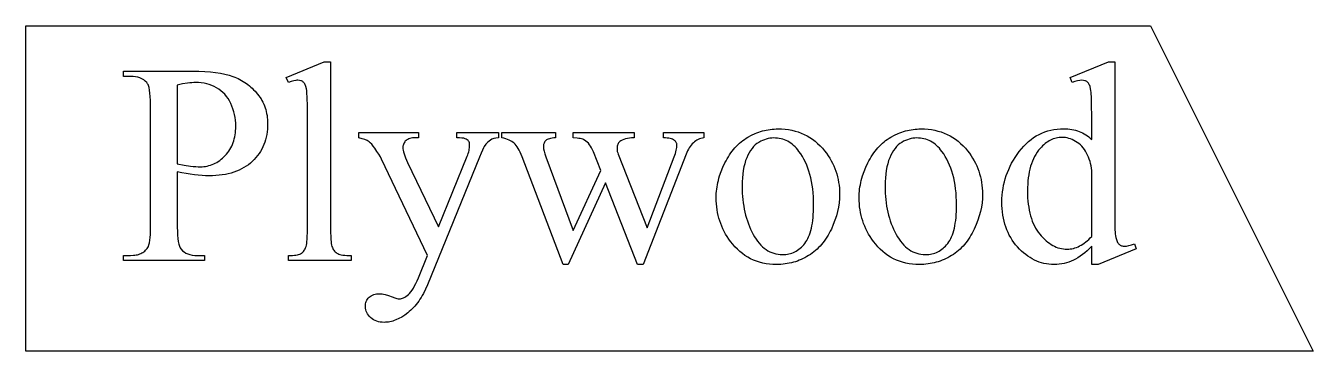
# Model space of a CAD drawing. Extents: x -4 to 204, y -54 to 64.
# Drawn here: x 85.39 to 91.33, y 50.55 to 52.05 of the extents above; entities that cross this region are included whole.
import ezdxf

# ---------------------------------------------------------------- set-up
doc = ezdxf.new("R2010")
doc.units = 0
doc.header["$MEASUREMENT"] = 0
doc.layers.add('LAYER_1', color=3, linetype='CONTINUOUS')

msp = doc.modelspace()

# ---------------------------------------------------------------- linework, layer by layer
at = {"layer": 'LAYER_1'}
for points in [[(85.3903, 50.55285), (85.3903, 52.05285), (90.5778, 52.05285), (91.3278, 50.55285)], [(86.08928, 51.37934), (86.08928, 51.12505), (86.08956, 51.10543), (86.09041, 51.08775), (86.09182, 51.07203), (86.09379, 51.05826), (86.09632, 51.04644), (86.09942, 51.03657), (86.10118, 51.03237), (86.10308, 51.02866), (86.10513, 51.02543), (86.10731, 51.02269), (86.11382, 51.01605), (86.12111, 51.0103), (86.12919, 51.00543), (86.13805, 51.00145), (86.14769, 50.99835), (86.15813, 50.99614), (86.16934, 50.99481), (86.18134, 50.99437), (86.21482, 50.99437), (86.21482, 50.97055), (85.84078, 50.97055), (85.84078, 50.99437), (85.87362, 50.99437), (85.88697, 50.99493), (85.89327, 50.99563), (85.89933, 50.99662), (85.90514, 50.99789), (85.9107, 50.99944), (85.91602, 51.00127), (85.9211, 51.00338), (85.92592, 51.00577), (85.9305, 51.00845), (85.93483, 51.01141), (85.93892, 51.01464), (85.94276, 51.01817), (85.94635, 51.02197), (85.9497, 51.02605), (85.9528, 51.03042), (85.95582, 51.03626), (85.95843, 51.04382), (85.96065, 51.05308), (85.96246, 51.06405), (85.96387, 51.07674), (85.96487, 51.09113), (85.96548, 51.10724), (85.96568, 51.12505), (85.96568, 51.689), (85.96541, 51.70863), (85.96459, 51.7263), (85.96323, 51.74202), (85.96133, 51.75579), (85.95889, 51.76761), (85.9559, 51.77748), (85.9542, 51.78168), (85.95237, 51.7854), (85.9504, 51.78862), (85.9483, 51.79136), (85.94164, 51.798), (85.93421, 51.80375), (85.92602, 51.80862), (85.91707, 51.81261), (85.90735, 51.8157), (85.89687, 51.81792), (85.88563, 51.81924), (85.87362, 51.81969), (85.84078, 51.81969), (85.84078, 51.84351), (86.16074, 51.84351), (86.18926, 51.84313), (86.21623, 51.842), (86.24165, 51.84011), (86.26552, 51.83747), (86.28784, 51.83408), (86.30861, 51.82993), (86.32783, 51.82502), (86.34551, 51.81937), (86.35387, 51.81622), (86.36207, 51.81281), (86.37011, 51.80915), (86.37798, 51.80522), (86.38568, 51.80104), (86.39322, 51.7966), (86.40059, 51.7919), (86.40779, 51.78694), (86.41483, 51.78172), (86.4217, 51.77624), (86.42841, 51.7705), (86.43495, 51.7645), (86.44133, 51.75825), (86.44753, 51.75173), (86.45945, 51.73793), (86.46507, 51.73068), (86.47032, 51.72327), (86.47521, 51.71569), (86.47973, 51.70795), (86.4839, 51.70004), (86.4877, 51.69197), (86.49114, 51.68373), (86.49422, 51.67532), (86.49693, 51.66675), (86.49929, 51.65801), (86.50128, 51.6491), (86.50291, 51.64003), (86.50418, 51.6308), (86.50508, 51.62139), (86.50562, 51.61183), (86.50581, 51.60209), (86.50553, 51.58889), (86.5047, 51.576), (86.50333, 51.56342), (86.5014, 51.55115), (86.49892, 51.5392), (86.49589, 51.52755), (86.49231, 51.51622), (86.48818, 51.5052), (86.4835, 51.49449), (86.47827, 51.4841), (86.47249, 51.47401), (86.46615, 51.46424), (86.45927, 51.45478), (86.45183, 51.44563), (86.44385, 51.4368), (86.43531, 51.42827), (86.42627, 51.42016), (86.41678, 51.41258), (86.40683, 51.40552), (86.39642, 51.39898), (86.38556, 51.39296), (86.37425, 51.38747), (86.36248, 51.3825), (86.35025, 51.37806), (86.33757, 51.37413), (86.32444, 51.37073), (86.31085, 51.36786), (86.2968, 51.3655), (86.2823, 51.36367), (86.26734, 51.36236), (86.25193, 51.36158), (86.23606, 51.36132), (86.21997, 51.3616), (86.20323, 51.36244), (86.18585, 51.36385), (86.16782, 51.36582), (86.14915, 51.36836), (86.12984, 51.37146), (86.10988, 51.37512)], [(86.79615, 51.886), (86.79615, 51.10381), (86.79665, 51.07846), (86.79728, 51.06753), (86.79816, 51.05778), (86.79929, 51.04919), (86.80068, 51.04176), (86.80231, 51.03551), (86.8042, 51.03042), (86.80634, 51.02605), (86.80876, 51.02195), (86.81145, 51.01812), (86.81442, 51.01456), (86.81765, 51.01128), (86.82116, 51.00827), (86.82493, 51.00553), (86.82898, 51.00306), (86.83362, 51.00087), (86.83916, 50.99897), (86.84561, 50.99737), (86.85296, 50.99606), (86.86122, 50.99503), (86.87038, 50.99431), (86.88045, 50.99387), (86.89143, 50.99372), (86.89143, 50.97055), (86.60237, 50.97055), (86.60237, 50.99372), (86.62104, 50.99424), (86.62917, 50.9949), (86.63649, 50.99581), (86.64301, 50.99699), (86.64872, 50.99843), (86.65363, 51.00013), (86.65774, 51.00209), (86.66134, 51.00435), (86.66474, 51.00696), (86.66794, 51.00991), (86.67093, 51.0132), (86.67373, 51.01683), (86.67633, 51.0208), (86.67872, 51.02512), (86.68091, 51.02977), (86.68287, 51.03515), (86.68457, 51.04164), (86.68601, 51.04924), (86.68719, 51.05794), (86.68811, 51.06775), (86.68876, 51.07866), (86.68928, 51.10381), (86.68928, 51.63943), (86.689, 51.68451), (86.68816, 51.71998), (86.68675, 51.74583), (86.68583, 51.75515), (86.68478, 51.76207), (86.68218, 51.77259), (86.68063, 51.77717), (86.6789, 51.7813), (86.67701, 51.78498), (86.67494, 51.7882), (86.6727, 51.79097), (86.67029, 51.79329), (86.66771, 51.79525), (86.66496, 51.79695), (86.66204, 51.79839), (86.65894, 51.79957), (86.65224, 51.80114), (86.64486, 51.80166), (86.64054, 51.8015), (86.63593, 51.80102), (86.62587, 51.79909), (86.61468, 51.79587), (86.60237, 51.79136), (86.59143, 51.81389), (86.76718, 51.886)], [(90.30602, 51.03685), (90.29527, 51.02599), (90.28457, 51.01591), (90.27394, 51.00663), (90.26337, 50.99815), (90.25286, 50.99046), (90.24241, 50.98356), (90.23202, 50.97746), (90.22169, 50.97216), (90.21128, 50.96755), (90.20068, 50.96356), (90.18988, 50.96019), (90.17887, 50.95743), (90.16767, 50.95528), (90.15626, 50.95375), (90.14465, 50.95283), (90.13284, 50.95252), (90.12087, 50.95284), (90.10909, 50.95378), (90.09749, 50.95536), (90.08609, 50.95757), (90.07488, 50.96041), (90.06386, 50.96388), (90.05303, 50.96798), (90.04239, 50.97272), (90.03195, 50.97808), (90.02169, 50.98408), (90.01163, 50.99071), (90.00176, 50.99797), (89.99207, 51.00586), (89.98258, 51.01438), (89.97328, 51.02353), (89.96417, 51.03331), (89.95544, 51.04359), (89.94728, 51.05423), (89.93967, 51.06523), (89.93263, 51.07659), (89.92615, 51.08831), (89.92024, 51.10038), (89.91489, 51.11282), (89.9101, 51.12562), (89.90587, 51.13877), (89.90221, 51.15229), (89.89911, 51.16616), (89.89658, 51.1804), (89.89461, 51.19499), (89.8932, 51.20995), (89.89235, 51.22526), (89.89207, 51.24093), (89.89238, 51.2567), (89.89332, 51.2723), (89.89488, 51.28773), (89.89706, 51.303), (89.89987, 51.31809), (89.9033, 51.33302), (89.90735, 51.34778), (89.91203, 51.36236), (89.91733, 51.37679), (89.92325, 51.39104), (89.9298, 51.40512), (89.93698, 51.41904), (89.94477, 51.43278), (89.95319, 51.44636), (89.96223, 51.45977), (89.9719, 51.47301), (89.98206, 51.48576), (89.99257, 51.49768), (90.00344, 51.50878), (90.01467, 51.51906), (90.02626, 51.52852), (90.0382, 51.53715), (90.0505, 51.54497), (90.06316, 51.55196), (90.07617, 51.55812), (90.08954, 51.56347), (90.10327, 51.56799), (90.11735, 51.57169), (90.1318, 51.57457), (90.1466, 51.57663), (90.16175, 51.57786), (90.17727, 51.57827), (90.1869, 51.57808), (90.19632, 51.5775), (90.20553, 51.57653), (90.21452, 51.57517), (90.22331, 51.57343), (90.23189, 51.5713), (90.24025, 51.56878), (90.2484, 51.56588), (90.25634, 51.56259), (90.26407, 51.55891), (90.27159, 51.55484), (90.2789, 51.55039), (90.286, 51.54555), (90.29288, 51.54032), (90.29956, 51.5347), (90.30602, 51.5287), (90.30602, 51.6375), (90.30572, 51.68317), (90.30481, 51.7191), (90.3033, 51.74529), (90.30232, 51.75474), (90.30119, 51.76175), (90.29844, 51.77241), (90.2968, 51.77705), (90.295, 51.78122), (90.29302, 51.78493), (90.29087, 51.78818), (90.28855, 51.79097), (90.28606, 51.79329), (90.28341, 51.79525), (90.28059, 51.79695), (90.27761, 51.79839), (90.27448, 51.79957), (90.26772, 51.80114), (90.26031, 51.80166), (90.25126, 51.80102), (90.24084, 51.79909), (90.22905, 51.79587), (90.21589, 51.79136), (90.20752, 51.81389), (90.38327, 51.886), (90.41224, 51.886), (90.41224, 51.20424), (90.41255, 51.15746), (90.41345, 51.12079), (90.41496, 51.09421), (90.41594, 51.08471), (90.41707, 51.07773), (90.41985, 51.06717), (90.42151, 51.06254), (90.42335, 51.05834), (90.42537, 51.05457), (90.42757, 51.05124), (90.42996, 51.04834), (90.43252, 51.04587), (90.43805, 51.04192), (90.44099, 51.04038), (90.44403, 51.03911), (90.44718, 51.03812), (90.45045, 51.03742), (90.45731, 51.03685), (90.46183, 51.03703), (90.46672, 51.03754), (90.47759, 51.03959), (90.4899, 51.04301), (90.50366, 51.0478), (90.51074, 51.02527), (90.33563, 50.95252), (90.30602, 50.95252)], [(86.08928, 51.41604), (86.12147, 51.41041), (86.1498, 51.40638), (86.16251, 51.40497), (86.17426, 51.40397), (86.18504, 51.40337), (86.19486, 51.40316), (86.20316, 51.40337), (86.21131, 51.40397), (86.21932, 51.40499), (86.22719, 51.4064), (86.23492, 51.40822), (86.2425, 51.41045), (86.24993, 51.41308), (86.25723, 51.41612), (86.26438, 51.41956), (86.27139, 51.42341), (86.27825, 51.42766), (86.28497, 51.43231), (86.29155, 51.43738), (86.29798, 51.44284), (86.30427, 51.44871), (86.31042, 51.45499), (86.31631, 51.46159), (86.32181, 51.46842), (86.32694, 51.4755), (86.33168, 51.48281), (86.33605, 51.49036), (86.34004, 51.49816), (86.34365, 51.50619), (86.34687, 51.51446), (86.34972, 51.52297), (86.35219, 51.53171), (86.35428, 51.5407), (86.35599, 51.54992), (86.35732, 51.55939), (86.35827, 51.56909), (86.35883, 51.57903), (86.35902, 51.58922), (86.35866, 51.60325), (86.35758, 51.61704), (86.35577, 51.63057), (86.35323, 51.64386), (86.34997, 51.65689), (86.34599, 51.66967), (86.34128, 51.6822), (86.33585, 51.69447), (86.32975, 51.70624), (86.32305, 51.71725), (86.31575, 51.72749), (86.30784, 51.73696), (86.29933, 51.74567), (86.29022, 51.75362), (86.2805, 51.7608), (86.27018, 51.76722), (86.25938, 51.77288), (86.24821, 51.77778), (86.23669, 51.78193), (86.2248, 51.78533), (86.21255, 51.78797), (86.19993, 51.78985), (86.18696, 51.79098), (86.17362, 51.79136), (86.16512, 51.79117), (86.15603, 51.7906), (86.14637, 51.78964), (86.13612, 51.7883), (86.11387, 51.78448), (86.08928, 51.77913)], [(86.92619, 51.56025), (87.20108, 51.56025), (87.20108, 51.53643), (87.18757, 51.53643), (87.18055, 51.53623), (87.17399, 51.53564), (87.16787, 51.53466), (87.16222, 51.53329), (87.15701, 51.53152), (87.15226, 51.52936), (87.14796, 51.52681), (87.14411, 51.52387), (87.14072, 51.52064), (87.13777, 51.51721), (87.13528, 51.5136), (87.13325, 51.50979), (87.13166, 51.50579), (87.13053, 51.5016), (87.12985, 51.49722), (87.12963, 51.49265), (87.12996, 51.48607), (87.13095, 51.47889), (87.13261, 51.4711), (87.13494, 51.46271), (87.13792, 51.45372), (87.14158, 51.44412), (87.14589, 51.43392), (87.15087, 51.42312), (87.29443, 51.1257), (87.42641, 51.45145), (87.42897, 51.45804), (87.43119, 51.4646), (87.43308, 51.47115), (87.43461, 51.47768), (87.43581, 51.48419), (87.43667, 51.49068), (87.43718, 51.49715), (87.43735, 51.50359), (87.43707, 51.50902), (87.43622, 51.51373), (87.43482, 51.51772), (87.43284, 51.52098), (87.42991, 51.52433), (87.42625, 51.52733), (87.42186, 51.52997), (87.41675, 51.53224), (87.41023, 51.53407), (87.40162, 51.53538), (87.39092, 51.53616), (87.37812, 51.53643), (87.37812, 51.56025), (87.56997, 51.56025), (87.56997, 51.53643), (87.55874, 51.53482), (87.54889, 51.53256), (87.5404, 51.52967), (87.53327, 51.52613), (87.52667, 51.52142), (87.51975, 51.51502), (87.51251, 51.50693), (87.50495, 51.49716), (87.50141, 51.49068), (87.49658, 51.48026), (87.49046, 51.46589), (87.48306, 51.44758), (87.24293, 50.85917), (87.2339, 50.83842), (87.2242, 50.81898), (87.2191, 50.80974), (87.21382, 50.80084), (87.20838, 50.79226), (87.20277, 50.78401), (87.197, 50.77609), (87.19105, 50.76849), (87.18494, 50.76122), (87.17865, 50.75428), (87.1722, 50.74766), (87.16558, 50.74137), (87.15879, 50.73541), (87.15184, 50.72977), (87.13782, 50.71951), (87.12393, 50.71062), (87.11018, 50.7031), (87.09655, 50.69694), (87.08979, 50.69438), (87.08306, 50.69215), (87.07636, 50.69027), (87.06969, 50.68873), (87.06306, 50.68754), (87.05646, 50.68668), (87.04989, 50.68617), (87.04336, 50.686), (87.03407, 50.68634), (87.02521, 50.68736), (87.01677, 50.68907), (87.00876, 50.69147), (87.00116, 50.69455), (86.99399, 50.69831), (86.98724, 50.70275), (86.98091, 50.70788), (86.97518, 50.71346), (86.97021, 50.71923), (86.96601, 50.72521), (86.96257, 50.73138), (86.95989, 50.73776), (86.95798, 50.74434), (86.95683, 50.75112), (86.95645, 50.7581), (86.95673, 50.76469), (86.95756, 50.77095), (86.95894, 50.77688), (86.96088, 50.78248), (86.96337, 50.78775), (86.96641, 50.79268), (86.97, 50.79728), (86.97415, 50.80155), (86.97879, 50.8054), (86.98383, 50.80874), (86.98929, 50.81156), (86.99516, 50.81387), (87.00144, 50.81566), (87.00813, 50.81694), (87.01524, 50.81771), (87.02276, 50.81797), (87.02831, 50.81775), (87.03435, 50.81709), (87.04086, 50.81598), (87.04787, 50.81443), (87.06332, 50.81), (87.0807, 50.80381), (87.09237, 50.79958), (87.10162, 50.79657), (87.10846, 50.79475), (87.11289, 50.79415), (87.11777, 50.79446), (87.12277, 50.7954), (87.12787, 50.79696), (87.13309, 50.79914), (87.13841, 50.80195), (87.14385, 50.80538), (87.1494, 50.80943), (87.15505, 50.81411), (87.16077, 50.81968), (87.1665, 50.82642), (87.17224, 50.83433), (87.17799, 50.8434), (87.18375, 50.85364), (87.18952, 50.86505), (87.1953, 50.87762), (87.20108, 50.89136), (87.24293, 50.99372), (87.03113, 51.43857), (87.02558, 51.44915), (87.01857, 51.46094), (87.01012, 51.47394), (87.00023, 51.48814), (86.99254, 51.49848), (86.98558, 51.50697), (86.97934, 51.51361), (86.97383, 51.5184), (86.96985, 51.52093), (86.9653, 51.52339), (86.95452, 51.52806), (86.94148, 51.5324), (86.92619, 51.53643)], [(87.58606, 51.56025), (87.83327, 51.56025), (87.83327, 51.53643), (87.82511, 51.53567), (87.81768, 51.5347), (87.81099, 51.5335), (87.80503, 51.53208), (87.7998, 51.53044), (87.79531, 51.52858), (87.79155, 51.5265), (87.78853, 51.52419), (87.78604, 51.52165), (87.78388, 51.51884), (87.78206, 51.51577), (87.78056, 51.51244), (87.7794, 51.50885), (87.77857, 51.505), (87.77807, 51.50089), (87.77791, 51.49651), (87.77808, 51.49139), (87.77859, 51.48601), (87.78064, 51.47446), (87.78406, 51.46187), (87.78885, 51.44823), (87.91503, 51.10896), (88.04186, 51.38514), (88.00838, 51.47205), (88.00437, 51.48133), (88.00005, 51.48987), (87.99543, 51.49767), (87.99052, 51.50472), (87.9853, 51.51103), (87.97977, 51.51659), (87.97395, 51.52141), (87.96782, 51.52548), (87.9639, 51.52762), (87.95921, 51.52955), (87.95376, 51.53125), (87.94754, 51.53272), (87.94056, 51.53398), (87.93282, 51.53502), (87.91503, 51.53643), (87.91503, 51.56025), (88.19572, 51.56025), (88.19572, 51.53643), (88.18455, 51.53574), (88.17423, 51.53466), (88.16476, 51.53317), (88.15613, 51.53128), (88.14834, 51.52898), (88.1414, 51.52629), (88.13531, 51.52319), (88.13005, 51.51969), (88.12704, 51.51692), (88.12442, 51.51377), (88.12221, 51.51024), (88.1204, 51.50633), (88.11899, 51.50203), (88.11798, 51.49736), (88.11738, 51.4923), (88.11718, 51.48685), (88.1175, 51.48038), (88.11847, 51.47382), (88.12008, 51.46718), (88.12233, 51.46046), (88.25623, 51.12183), (88.38048, 51.44823), (88.38612, 51.46473), (88.39014, 51.47945), (88.39155, 51.48615), (88.39255, 51.49241), (88.39316, 51.49822), (88.39336, 51.50359), (88.39316, 51.50661), (88.39257, 51.50955), (88.39159, 51.5124), (88.39022, 51.51518), (88.38846, 51.51788), (88.3863, 51.52049), (88.38375, 51.52303), (88.38081, 51.52548), (88.37729, 51.52776), (88.37302, 51.52979), (88.368, 51.53155), (88.36222, 51.53305), (88.35568, 51.53428), (88.3484, 51.53526), (88.34035, 51.53597), (88.33156, 51.53643), (88.33156, 51.56025), (88.51761, 51.56025), (88.51761, 51.53643), (88.51072, 51.53515), (88.50407, 51.53341), (88.49765, 51.53121), (88.49145, 51.52854), (88.48549, 51.52541), (88.47977, 51.52182), (88.47427, 51.51777), (88.469, 51.51325), (88.46397, 51.50827), (88.45917, 51.50283), (88.45459, 51.49692), (88.45025, 51.49056), (88.44614, 51.48373), (88.44227, 51.47643), (88.43862, 51.46868), (88.4352, 51.46046), (88.23821, 50.95252), (88.21181, 50.95252), (88.06439, 51.32913), (87.8925, 50.95252), (87.86868, 50.95252), (87.67941, 51.44823), (87.67475, 51.4595), (87.67012, 51.46981), (87.6655, 51.47917), (87.6609, 51.48758), (87.65633, 51.49503), (87.65177, 51.50152), (87.64723, 51.50706), (87.64272, 51.51164), (87.63789, 51.51562), (87.63242, 51.51935), (87.6263, 51.52282), (87.61954, 51.52604), (87.61214, 51.52902), (87.60409, 51.53174), (87.5954, 51.53421), (87.58606, 51.53643)], [(88.85945, 51.57763), (88.87599, 51.57723), (88.89211, 51.57604), (88.90781, 51.57405), (88.92311, 51.57127), (88.93799, 51.56769), (88.95246, 51.56332), (88.96652, 51.55816), (88.98016, 51.5522), (88.99339, 51.54544), (89.00621, 51.53789), (89.01862, 51.52955), (89.03062, 51.52041), (89.0422, 51.51048), (89.05337, 51.49975), (89.06413, 51.48823), (89.07448, 51.47591), (89.08282, 51.46495), (89.09062, 51.45378), (89.09789, 51.44241), (89.10461, 51.43085), (89.1108, 51.41908), (89.11645, 51.40711), (89.12156, 51.39494), (89.12614, 51.38256), (89.13017, 51.36999), (89.13367, 51.35721), (89.13663, 51.34424), (89.13905, 51.33106), (89.14094, 51.31768), (89.14228, 51.3041), (89.14309, 51.29032), (89.14336, 51.27634), (89.14277, 51.25651), (89.14099, 51.23663), (89.13802, 51.21668), (89.13386, 51.19667), (89.12852, 51.1766), (89.12199, 51.15648), (89.11428, 51.13629), (89.10538, 51.11604), (89.10052, 51.10606), (89.09543, 51.09638), (89.09013, 51.08702), (89.08459, 51.07798), (89.07884, 51.06924), (89.07286, 51.06082), (89.06666, 51.0527), (89.06023, 51.0449), (89.05358, 51.03741), (89.04671, 51.03024), (89.03961, 51.02337), (89.03229, 51.01682), (89.02474, 51.01058), (89.01697, 51.00465), (89.00898, 50.99903), (89.00076, 50.99372), (88.99237, 50.98873), (88.98387, 50.98407), (88.97524, 50.97972), (88.9665, 50.9757), (88.95764, 50.97199), (88.94866, 50.96861), (88.93957, 50.96556), (88.93035, 50.96282), (88.92102, 50.96041), (88.91156, 50.95831), (88.90199, 50.95654), (88.89231, 50.9551), (88.8825, 50.95397), (88.87258, 50.95316), (88.86253, 50.95268), (88.85237, 50.95252), (88.83593, 50.95294), (88.81991, 50.95418), (88.80432, 50.95625), (88.78916, 50.95916), (88.77443, 50.96289), (88.76012, 50.96746), (88.74624, 50.97285), (88.73279, 50.97908), (88.71977, 50.98613), (88.70717, 50.99401), (88.695, 51.00273), (88.68326, 51.01227), (88.67195, 51.02264), (88.66106, 51.03385), (88.6506, 51.04588), (88.64057, 51.05874), (88.63254, 51.07001), (88.62503, 51.08146), (88.61804, 51.09307), (88.61156, 51.10485), (88.6056, 51.11681), (88.60016, 51.12894), (88.59524, 51.14123), (88.59084, 51.1537), (88.58695, 51.16634), (88.58359, 51.17915), (88.58074, 51.19213), (88.57841, 51.20528), (88.57659, 51.21861), (88.5753, 51.2321), (88.57452, 51.24577), (88.57426, 51.2596), (88.57442, 51.26974), (88.57489, 51.27987), (88.57568, 51.28999), (88.57678, 51.3001), (88.57819, 51.3102), (88.57992, 51.3203), (88.58196, 51.33039), (88.58432, 51.34048), (88.58699, 51.35055), (88.58998, 51.36062), (88.59689, 51.38073), (88.60507, 51.40082), (88.6145, 51.42087), (88.61963, 51.43072), (88.62495, 51.44025), (88.63048, 51.44945), (88.6362, 51.45833), (88.64213, 51.46688), (88.64825, 51.4751), (88.65457, 51.48299), (88.66109, 51.49056), (88.66781, 51.4978), (88.67473, 51.50471), (88.68184, 51.5113), (88.68915, 51.51755), (88.69667, 51.52349), (88.70438, 51.52909), (88.71229, 51.53437), (88.7204, 51.53932), (88.73694, 51.5483), (88.75371, 51.55608), (88.76219, 51.55952), (88.77073, 51.56266), (88.77933, 51.56551), (88.78799, 51.56805), (88.79672, 51.5703), (88.8055, 51.57224), (88.81434, 51.57389), (88.82324, 51.57523), (88.8322, 51.57628), (88.84123, 51.57703), (88.85031, 51.57748)], [(89.51868, 51.57763), (89.53521, 51.57723), (89.55133, 51.57604), (89.56704, 51.57405), (89.58233, 51.57127), (89.59722, 51.56769), (89.61169, 51.56332), (89.62574, 51.55816), (89.63939, 51.5522), (89.65262, 51.54544), (89.66544, 51.53789), (89.67785, 51.52955), (89.68985, 51.52041), (89.70143, 51.51048), (89.7126, 51.49975), (89.72336, 51.48823), (89.7337, 51.47591), (89.74204, 51.46495), (89.74985, 51.45378), (89.75711, 51.44241), (89.76384, 51.43085), (89.77003, 51.41908), (89.77568, 51.40711), (89.78079, 51.39494), (89.78537, 51.38256), (89.7894, 51.36999), (89.7929, 51.35721), (89.79586, 51.34424), (89.79828, 51.33106), (89.80017, 51.31768), (89.80151, 51.3041), (89.80232, 51.29032), (89.80259, 51.27634), (89.80199, 51.25651), (89.80021, 51.23663), (89.79725, 51.21668), (89.79309, 51.19667), (89.78775, 51.1766), (89.78122, 51.15648), (89.77351, 51.13629), (89.7646, 51.11604), (89.75974, 51.10606), (89.75466, 51.09638), (89.74935, 51.08702), (89.74382, 51.07798), (89.73807, 51.06924), (89.73209, 51.06082), (89.72589, 51.0527), (89.71946, 51.0449), (89.71281, 51.03741), (89.70593, 51.03024), (89.69884, 51.02337), (89.69152, 51.01682), (89.68397, 51.01058), (89.6762, 51.00465), (89.66821, 50.99903), (89.65999, 50.99372), (89.6516, 50.98873), (89.6431, 50.98407), (89.63447, 50.97972), (89.62573, 50.9757), (89.61687, 50.97199), (89.60789, 50.96861), (89.59879, 50.96556), (89.58958, 50.96282), (89.58024, 50.96041), (89.57079, 50.95831), (89.56122, 50.95654), (89.55153, 50.9551), (89.54173, 50.95397), (89.5318, 50.95316), (89.52176, 50.95268), (89.5116, 50.95252), (89.49516, 50.95294), (89.47914, 50.95418), (89.46355, 50.95625), (89.44839, 50.95916), (89.43366, 50.96289), (89.41935, 50.96746), (89.40547, 50.97285), (89.39202, 50.97908), (89.37899, 50.98613), (89.3664, 50.99401), (89.35423, 51.00273), (89.34249, 51.01227), (89.33117, 51.02264), (89.32029, 51.03385), (89.30983, 51.04588), (89.2998, 51.05874), (89.29177, 51.07001), (89.28426, 51.08146), (89.27726, 51.09307), (89.27079, 51.10485), (89.26483, 51.11681), (89.25939, 51.12894), (89.25447, 51.14123), (89.25007, 51.1537), (89.24618, 51.16634), (89.24281, 51.17915), (89.23996, 51.19213), (89.23763, 51.20528), (89.23582, 51.21861), (89.23452, 51.2321), (89.23375, 51.24577), (89.23349, 51.2596), (89.23365, 51.26974), (89.23412, 51.27987), (89.2349, 51.28999), (89.236, 51.3001), (89.23742, 51.3102), (89.23915, 51.3203), (89.24119, 51.33039), (89.24355, 51.34048), (89.24622, 51.35055), (89.24921, 51.36062), (89.25612, 51.38073), (89.26429, 51.40082), (89.27372, 51.42087), (89.27885, 51.43072), (89.28418, 51.44025), (89.28971, 51.44945), (89.29543, 51.45833), (89.30136, 51.46688), (89.30748, 51.4751), (89.3138, 51.48299), (89.32032, 51.49056), (89.32704, 51.4978), (89.33395, 51.50471), (89.34107, 51.5113), (89.34838, 51.51755), (89.3559, 51.52349), (89.36361, 51.52909), (89.37152, 51.53437), (89.37963, 51.53932), (89.39616, 51.5483), (89.41294, 51.55608), (89.42142, 51.55952), (89.42996, 51.56266), (89.43856, 51.56551), (89.44722, 51.56805), (89.45594, 51.5703), (89.46472, 51.57224), (89.47357, 51.57389), (89.48247, 51.57523), (89.49143, 51.57628), (89.50045, 51.57703), (89.50954, 51.57748)], [(90.30602, 51.08192), (90.30602, 51.38578), (90.30481, 51.39661), (90.30312, 51.40719), (90.30095, 51.41753), (90.2983, 51.42763), (90.29516, 51.43749), (90.29154, 51.4471), (90.28743, 51.45648), (90.28284, 51.46561), (90.27782, 51.47435), (90.2724, 51.48253), (90.26659, 51.49016), (90.26039, 51.49724), (90.2538, 51.50376), (90.24681, 51.50973), (90.23943, 51.51515), (90.23166, 51.52001), (90.22372, 51.52431), (90.21583, 51.52804), (90.20799, 51.53119), (90.2002, 51.53377), (90.19246, 51.53578), (90.18477, 51.53721), (90.17713, 51.53807), (90.16954, 51.53836), (90.16251, 51.53816), (90.15557, 51.53756), (90.14873, 51.53657), (90.14198, 51.53518), (90.13533, 51.53339), (90.12877, 51.53121), (90.12231, 51.52862), (90.11595, 51.52564), (90.10968, 51.52227), (90.1035, 51.51849), (90.09742, 51.51432), (90.09144, 51.50975), (90.08555, 51.50478), (90.07976, 51.49942), (90.07407, 51.49366), (90.06847, 51.4875), (90.06137, 51.47889), (90.05474, 51.46979), (90.04856, 51.46022), (90.04284, 51.45016), (90.03757, 51.43962), (90.03277, 51.42859), (90.02842, 51.41709), (90.02453, 51.4051), (90.0211, 51.39262), (90.01812, 51.37967), (90.0156, 51.36623), (90.01354, 51.35231), (90.01194, 51.3379), (90.0108, 51.32301), (90.01011, 51.30764), (90.00988, 51.29179), (90.0101, 51.27577), (90.01077, 51.26023), (90.01187, 51.24516), (90.01342, 51.23057), (90.01542, 51.21645), (90.01785, 51.20281), (90.02073, 51.18965), (90.02405, 51.17696), (90.02781, 51.16474), (90.03201, 51.153), (90.03666, 51.14174), (90.04175, 51.13095), (90.04728, 51.12063), (90.05326, 51.11079), (90.05968, 51.10143), (90.06654, 51.09254), (90.07367, 51.08416), (90.0809, 51.07632), (90.08823, 51.06902), (90.09567, 51.06226), (90.1032, 51.05605), (90.11084, 51.05037), (90.11857, 51.04523), (90.12641, 51.04064), (90.13434, 51.03658), (90.14238, 51.03307), (90.15052, 51.03009), (90.15876, 51.02766), (90.1671, 51.02577), (90.17553, 51.02442), (90.18407, 51.02361), (90.19272, 51.02334), (90.20002, 51.02356), (90.2073, 51.02425), (90.21455, 51.0254), (90.22177, 51.027), (90.22895, 51.02906), (90.23611, 51.03157), (90.24324, 51.03455), (90.25033, 51.03798), (90.2574, 51.04187), (90.26444, 51.04622), (90.27144, 51.05103), (90.27842, 51.05629), (90.28536, 51.06201), (90.29228, 51.06819), (90.29917, 51.07483)], [(88.8395, 51.53578), (88.83096, 51.53547), (88.82242, 51.53451), (88.81386, 51.53293), (88.8053, 51.53071), (88.79672, 51.52786), (88.78814, 51.52437), (88.77954, 51.52026), (88.77093, 51.5155), (88.76253, 51.50996), (88.75454, 51.50345), (88.74696, 51.49599), (88.73979, 51.48758), (88.73304, 51.47821), (88.7267, 51.46788), (88.72077, 51.4566), (88.71525, 51.44437), (88.71027, 51.4312), (88.70595, 51.41713), (88.7023, 51.40215), (88.69931, 51.38626), (88.69699, 51.36948), (88.69533, 51.35178), (88.69434, 51.33318), (88.694, 51.31368), (88.6942, 51.29772), (88.6948, 51.28204), (88.6958, 51.26664), (88.6972, 51.25151), (88.699, 51.23666), (88.7012, 51.22209), (88.7038, 51.2078), (88.7068, 51.19378), (88.7102, 51.18003), (88.714, 51.16657), (88.71819, 51.15338), (88.72279, 51.14046), (88.72779, 51.12783), (88.73319, 51.11547), (88.73899, 51.10338), (88.74518, 51.09158), (88.75171, 51.08027), (88.75849, 51.0697), (88.76552, 51.05985), (88.77281, 51.05074), (88.78035, 51.04235), (88.78814, 51.03469), (88.79619, 51.02776), (88.80449, 51.02157), (88.81305, 51.0161), (88.82186, 51.01136), (88.83092, 51.00734), (88.84024, 51.00406), (88.84981, 51.00151), (88.85964, 50.99969), (88.86972, 50.99859), (88.88005, 50.99823), (88.88778, 50.99843), (88.89532, 50.99903), (88.9027, 51.00004), (88.90991, 51.00145), (88.91695, 51.00326), (88.92381, 51.00547), (88.93051, 51.00809), (88.93703, 51.0111), (88.94338, 51.01452), (88.94956, 51.01835), (88.95557, 51.02257), (88.96141, 51.0272), (88.96708, 51.03223), (88.97258, 51.03766), (88.9779, 51.04349), (88.98306, 51.04973), (88.98797, 51.05646), (88.99256, 51.06376), (88.99684, 51.07165), (89.0008, 51.08011), (89.00445, 51.08915), (89.00777, 51.09877), (89.01078, 51.10897), (89.01348, 51.11974), (89.01585, 51.1311), (89.01791, 51.14303), (89.01966, 51.15554), (89.02108, 51.16863), (89.02219, 51.1823), (89.02298, 51.19654), (89.02346, 51.21137), (89.02362, 51.22677), (89.02335, 51.24614), (89.02256, 51.26499), (89.02124, 51.28332), (89.01939, 51.30113), (89.01702, 51.31841), (89.01411, 51.33516), (89.01068, 51.3514), (89.00672, 51.36711), (89.00223, 51.3823), (88.99721, 51.39697), (88.99167, 51.41111), (88.98559, 51.42473), (88.97899, 51.43783), (88.97186, 51.4504), (88.96421, 51.46245), (88.95602, 51.47398), (88.95021, 51.48146), (88.9442, 51.48846), (88.938, 51.49498), (88.9316, 51.50102), (88.925, 51.50657), (88.91821, 51.51164), (88.91122, 51.51623), (88.90404, 51.52033), (88.89665, 51.52395), (88.88908, 51.52709), (88.8813, 51.52975), (88.87334, 51.53192), (88.86517, 51.53361), (88.85681, 51.53482), (88.84825, 51.53554)], [(89.49872, 51.53578), (89.49019, 51.53547), (89.48164, 51.53451), (89.47309, 51.53293), (89.46452, 51.53071), (89.45595, 51.52786), (89.44736, 51.52437), (89.43877, 51.52026), (89.43016, 51.5155), (89.42176, 51.50996), (89.41377, 51.50345), (89.40619, 51.49599), (89.39902, 51.48758), (89.39226, 51.47821), (89.38592, 51.46788), (89.37999, 51.4566), (89.37448, 51.44437), (89.3695, 51.4312), (89.36518, 51.41713), (89.36153, 51.40215), (89.35854, 51.38626), (89.35622, 51.36948), (89.35456, 51.35178), (89.35356, 51.33318), (89.35323, 51.31368), (89.35343, 51.29772), (89.35403, 51.28204), (89.35503, 51.26664), (89.35643, 51.25151), (89.35823, 51.23666), (89.36043, 51.22209), (89.36303, 51.2078), (89.36603, 51.19378), (89.36942, 51.18003), (89.37322, 51.16657), (89.37742, 51.15338), (89.38202, 51.14046), (89.38702, 51.12783), (89.39242, 51.11547), (89.39821, 51.10338), (89.40441, 51.09158), (89.41094, 51.08027), (89.41771, 51.0697), (89.42475, 51.05985), (89.43203, 51.05074), (89.43957, 51.04235), (89.44737, 51.03469), (89.45542, 51.02776), (89.46372, 51.02157), (89.47228, 51.0161), (89.48109, 51.01136), (89.49015, 51.00734), (89.49947, 51.00406), (89.50904, 51.00151), (89.51887, 50.99969), (89.52895, 50.99859), (89.53928, 50.99823), (89.547, 50.99843), (89.55455, 50.99903), (89.56193, 51.00004), (89.56914, 51.00145), (89.57617, 51.00326), (89.58304, 51.00547), (89.58973, 51.00809), (89.59626, 51.0111), (89.60261, 51.01452), (89.60879, 51.01835), (89.6148, 51.02257), (89.62064, 51.0272), (89.62631, 51.03223), (89.6318, 51.03766), (89.63713, 51.04349), (89.64229, 51.04973), (89.6472, 51.05646), (89.65179, 51.06376), (89.65607, 51.07165), (89.66003, 51.08011), (89.66367, 51.08915), (89.667, 51.09877), (89.67001, 51.10897), (89.6727, 51.11974), (89.67508, 51.1311), (89.67714, 51.14303), (89.67888, 51.15554), (89.68031, 51.16863), (89.68142, 51.1823), (89.68221, 51.19654), (89.68269, 51.21137), (89.68284, 51.22677), (89.68258, 51.24614), (89.68179, 51.26499), (89.68047, 51.28332), (89.67862, 51.30113), (89.67624, 51.31841), (89.67334, 51.33516), (89.66991, 51.3514), (89.66595, 51.36711), (89.66146, 51.3823), (89.65644, 51.39697), (89.65089, 51.41111), (89.64482, 51.42473), (89.63822, 51.43783), (89.63109, 51.4504), (89.62343, 51.46245), (89.61525, 51.47398), (89.60944, 51.48146), (89.60343, 51.48846), (89.59722, 51.49498), (89.59082, 51.50102), (89.58423, 51.50657), (89.57744, 51.51164), (89.57045, 51.51623), (89.56326, 51.52033), (89.55588, 51.52395), (89.54831, 51.52709), (89.54053, 51.52975), (89.53256, 51.53192), (89.5244, 51.53361), (89.51604, 51.53482), (89.50748, 51.53554)]]:
    msp.add_lwpolyline(points, close=True, dxfattribs=at)

doc.saveas('drawing.dxf')
